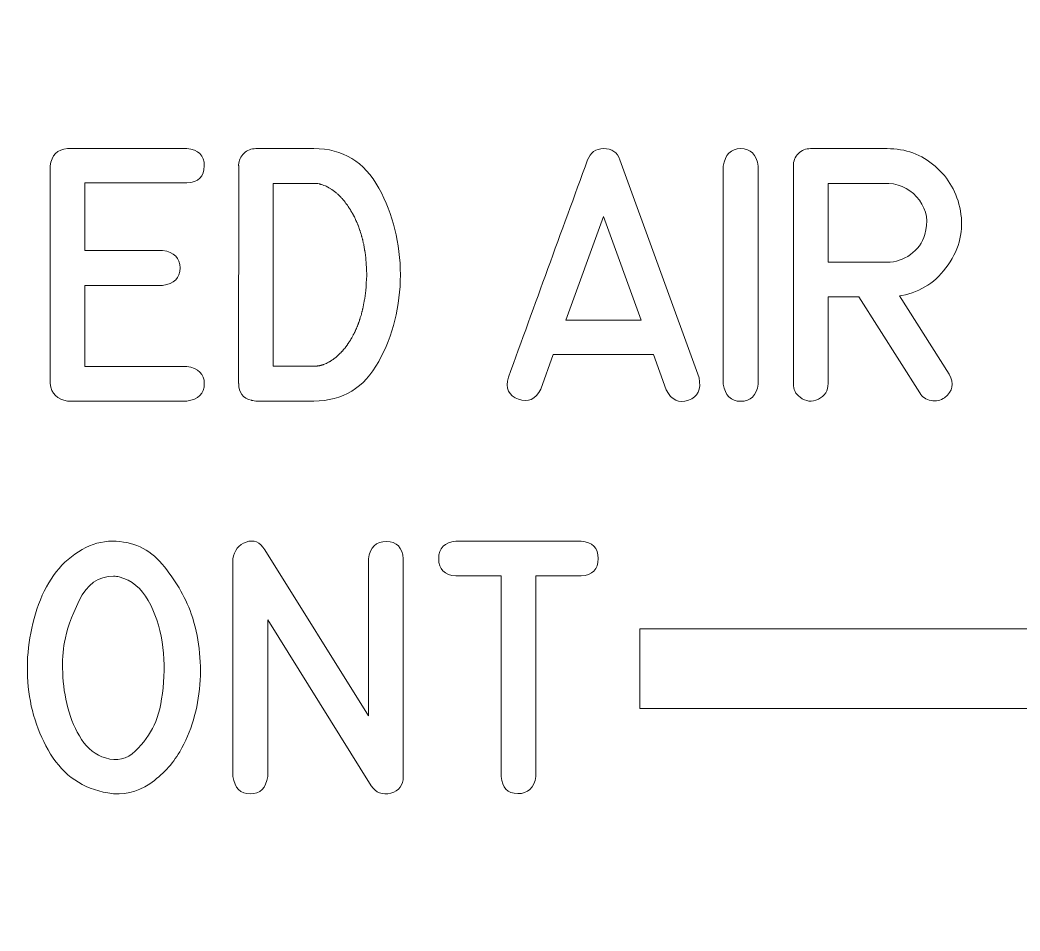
# Model space of a CAD drawing. Header units: millimetres. Extents: x -72 to 72, y -123 to 123.
# Drawn here: x 33.54 to 46.11, y 25.79 to 37.25 of the extents above; entities that cross this region are included whole.
import ezdxf

# ---------------------------------------------------------------- set-up
doc = ezdxf.new("R2010")
doc.units = ezdxf.units.MM
doc.header["$MEASUREMENT"] = 0
doc.layers.add('Layer 1', color=7, linetype='Continuous')

msp = doc.modelspace()

# ---------------------------------------------------------------- linework, layer by layer
at = {"layer": 'Layer 1', "color": 240, "lineweight": 9}
msp.add_lwpolyline([(41.3339, 28.5863), (48.3339, 28.5863), (48.3339, 29.5863), (41.3339, 29.5863), (41.3339, 28.5863)], close=True, dxfattribs=at)
at = {"layer": 'Layer 1', "lineweight": 9}
msp.add_open_spline([(70.725, 123.025), (70.725, 123.025), (-70.725, 123.025), (-70.725, 123.025), (-70.725, 123.025), (-71.1231, 123.0247), (-71.5047, 122.8663), (-71.786, 122.5847), (-71.786, 122.5847), (-72.0673, 122.303), (-72.2252, 121.923), (-72.225, 121.525), (-72.225, 121.525), (-72.225, 121.525), (-72.225, 117.0375), (-72.225, 117.0375), (-72.225, 117.0375), (-72.2247, 116.6394), (-72.0664, 116.2577), (-71.7847, 115.9764), (-71.7847, 115.9764), (-71.503, 115.6951), (-71.1231, 115.5372), (-70.725, 115.5375), (-70.725, 115.5375), (-70.725, 115.5375), (-68.2625, 115.5375), (-68.2625, 115.5375), (-68.2625, 115.5375), (-66.1189, 115.5375), (-64.1381, 114.3939), (-63.0663, 112.5375), (-63.0663, 112.5375), (-61.9945, 110.6811), (-61.9945, 108.3939), (-63.0663, 106.5375), (-63.0663, 106.5375), (-64.1381, 104.6811), (-66.1189, 103.5375), (-68.2625, 103.5375), (-68.2625, 103.5375), (-68.2625, 103.5375), (-70.725, 103.5375), (-70.725, 103.5375), (-70.725, 103.5375), (-71.1231, 103.5372), (-71.5047, 103.3788), (-71.786, 103.0972), (-71.786, 103.0972), (-72.0673, 102.8155), (-72.2252, 102.4355), (-72.225, 102.0375), (-72.225, 102.0375), (-72.225, 102.0375), (-72.225, 50.3625), (-72.225, 50.3625), (-72.225, 50.3625), (-72.2247, 49.9644), (-72.0664, 49.5827), (-71.7847, 49.3014), (-71.7847, 49.3014), (-71.503, 49.0201), (-71.1231, 48.8622), (-70.725, 48.8625), (-70.725, 48.8625), (-70.725, 48.8625), (-68.2625, 48.8625), (-68.2625, 48.8625), (-68.2625, 48.8625), (-66.1189, 48.8625), (-64.1381, 47.7189), (-63.0663, 45.8625), (-63.0663, 45.8625), (-61.9945, 44.0061), (-61.9945, 41.7189), (-63.0663, 39.8625), (-63.0663, 39.8625), (-64.1381, 38.0061), (-66.1189, 36.8625), (-68.2625, 36.8625), (-68.2625, 36.8625), (-68.2625, 36.8625), (-70.725, 36.8625), (-70.725, 36.8625), (-70.725, 36.8625), (-71.1231, 36.8622), (-71.5047, 36.7038), (-71.786, 36.4222), (-71.786, 36.4222), (-72.0673, 36.1405), (-72.2252, 35.7605), (-72.225, 35.3625), (-72.225, 35.3625), (-72.225, 35.3625), (-72.225, -35.3625), (-72.225, -35.3625), (-72.225, -35.3625), (-72.2247, -35.7606), (-72.0664, -36.1423), (-71.7847, -36.4236), (-71.7847, -36.4236), (-71.503, -36.7049), (-71.1231, -36.8628), (-70.725, -36.8625), (-70.725, -36.8625), (-70.725, -36.8625), (-68.2625, -36.8625), (-68.2625, -36.8625), (-68.2625, -36.8625), (-66.1189, -36.8625), (-64.1381, -38.0061), (-63.0663, -39.8625), (-63.0663, -39.8625), (-61.9945, -41.7189), (-61.9945, -44.0061), (-63.0663, -45.8625), (-63.0663, -45.8625), (-64.1381, -47.7189), (-66.1189, -48.8625), (-68.2625, -48.8625), (-68.2625, -48.8625), (-68.2625, -48.8625), (-70.725, -48.8625), (-70.725, -48.8625), (-70.725, -48.8625), (-71.1231, -48.8628), (-71.5047, -49.0212), (-71.786, -49.3028), (-71.786, -49.3028), (-72.0673, -49.5845), (-72.2252, -49.9645), (-72.225, -50.3625), (-72.225, -50.3625), (-72.225, -50.3625), (-72.225, -102.0375), (-72.225, -102.0375), (-72.225, -102.0375), (-72.2247, -102.4356), (-72.0664, -102.8173), (-71.7847, -103.0986), (-71.7847, -103.0986), (-71.503, -103.3799), (-71.1231, -103.5378), (-70.725, -103.5375), (-70.725, -103.5375), (-70.725, -103.5375), (-68.2625, -103.5375), (-68.2625, -103.5375), (-68.2625, -103.5375), (-66.1189, -103.5375), (-64.1381, -104.6811), (-63.0663, -106.5375), (-63.0663, -106.5375), (-61.9945, -108.3939), (-61.9945, -110.6811), (-63.0663, -112.5375), (-63.0663, -112.5375), (-64.1381, -114.3939), (-66.1189, -115.5375), (-68.2625, -115.5375), (-68.2625, -115.5375), (-68.2625, -115.5375), (-70.725, -115.5375), (-70.725, -115.5375), (-70.725, -115.5375), (-71.1231, -115.5378), (-71.5047, -115.6962), (-71.786, -115.9778), (-71.786, -115.9778), (-72.0673, -116.2595), (-72.2252, -116.6395), (-72.225, -117.0375), (-72.225, -117.0375), (-72.225, -117.0375), (-72.225, -121.525), (-72.225, -121.525), (-72.225, -121.525), (-72.2247, -121.9231), (-72.0664, -122.3048), (-71.7847, -122.5861), (-71.7847, -122.5861), (-71.503, -122.8674), (-71.1231, -123.0253), (-70.725, -123.025), (-70.725, -123.025), (-70.725, -123.025), (70.725, -123.025), (70.725, -123.025), (70.725, -123.025), (71.1231, -123.0248), (71.5048, -122.8664), (71.7861, -122.5847), (71.7861, -122.5847), (72.0674, -122.3031), (72.2253, -121.9231), (72.225, -121.525), (72.225, -121.525), (72.225, -121.525), (72.225, -117.0375), (72.225, -117.0375), (72.225, -117.0375), (72.2248, -116.6395), (72.0664, -116.2578), (71.7847, -115.9765), (71.7847, -115.9765), (71.5031, -115.6952), (71.1231, -115.5373), (70.725, -115.5375), (70.725, -115.5375), (70.725, -115.5375), (68.2625, -115.5375), (68.2625, -115.5375), (68.2625, -115.5375), (66.1189, -115.5375), (64.1382, -114.3939), (63.0664, -112.5375), (63.0664, -112.5375), (61.9946, -110.6811), (61.9946, -108.3939), (63.0664, -106.5375), (63.0664, -106.5375), (64.1382, -104.6811), (66.1189, -103.5375), (68.2625, -103.5375), (68.2625, -103.5375), (68.2625, -103.5375), (70.725, -103.5375), (70.725, -103.5375), (70.725, -103.5375), (71.1231, -103.5373), (71.5048, -103.3789), (71.7861, -103.0972), (71.7861, -103.0972), (72.0674, -102.8156), (72.2253, -102.4356), (72.225, -102.0375), (72.225, -102.0375), (72.225, -102.0375), (72.225, -50.3625), (72.225, -50.3625), (72.225, -50.3625), (72.2248, -49.9645), (72.0664, -49.5828), (71.7847, -49.3015), (71.7847, -49.3015), (71.5031, -49.0202), (71.1231, -48.8623), (70.725, -48.8625), (70.725, -48.8625), (70.725, -48.8625), (68.2625, -48.8625), (68.2625, -48.8625), (68.2625, -48.8625), (66.1189, -48.8625), (64.1382, -47.7189), (63.0664, -45.8625), (63.0664, -45.8625), (61.9946, -44.0061), (61.9946, -41.7189), (63.0664, -39.8625), (63.0664, -39.8625), (64.1382, -38.0061), (66.1189, -36.8625), (68.2625, -36.8625), (68.2625, -36.8625), (68.2625, -36.8625), (70.725, -36.8625), (70.725, -36.8625), (70.725, -36.8625), (71.1231, -36.8623), (71.5048, -36.7039), (71.7861, -36.4222), (71.7861, -36.4222), (72.0674, -36.1406), (72.2253, -35.7606), (72.225, -35.3625), (72.225, -35.3625), (72.225, -35.3625), (72.225, 35.3625), (72.225, 35.3625), (72.225, 35.3625), (72.2248, 35.7605), (72.0664, 36.1422), (71.7847, 36.4235), (71.7847, 36.4235), (71.5031, 36.7048), (71.1231, 36.8627), (70.725, 36.8625), (70.725, 36.8625), (70.725, 36.8625), (68.2625, 36.8625), (68.2625, 36.8625), (68.2625, 36.8625), (66.1189, 36.8625), (64.1382, 38.0061), (63.0664, 39.8625), (63.0664, 39.8625), (61.9946, 41.7189), (61.9946, 44.0061), (63.0664, 45.8625), (63.0664, 45.8625), (64.1382, 47.7189), (66.1189, 48.8625), (68.2625, 48.8625), (68.2625, 48.8625), (68.2625, 48.8625), (70.725, 48.8625), (70.725, 48.8625), (70.725, 48.8625), (71.1231, 48.8627), (71.5048, 49.0211), (71.7861, 49.3028), (71.7861, 49.3028), (72.0674, 49.5844), (72.2253, 49.9644), (72.225, 50.3625), (72.225, 50.3625), (72.225, 50.3625), (72.225, 102.0375), (72.225, 102.0375), (72.225, 102.0375), (72.2248, 102.4355), (72.0664, 102.8172), (71.7847, 103.0985), (71.7847, 103.0985), (71.5031, 103.3798), (71.1231, 103.5377), (70.725, 103.5375), (70.725, 103.5375), (70.725, 103.5375), (68.2625, 103.5375), (68.2625, 103.5375), (68.2625, 103.5375), (66.1189, 103.5375), (64.1382, 104.6811), (63.0664, 106.5375), (63.0664, 106.5375), (61.9946, 108.3939), (61.9946, 110.6811), (63.0664, 112.5375), (63.0664, 112.5375), (64.1382, 114.3939), (66.1189, 115.5375), (68.2625, 115.5375), (68.2625, 115.5375), (68.2625, 115.5375), (70.725, 115.5375), (70.725, 115.5375), (70.725, 115.5375), (71.1231, 115.5377), (71.5048, 115.6961), (71.7861, 115.9778), (71.7861, 115.9778), (72.0674, 116.2594), (72.2253, 116.6394), (72.225, 117.0375), (72.225, 117.0375), (72.225, 117.0375), (72.225, 121.525), (72.225, 121.525), (72.225, 121.525), (72.2248, 121.923), (72.0664, 122.3047), (71.7847, 122.586), (71.7847, 122.586), (71.5031, 122.8673), (71.1231, 123.0252), (70.725, 123.025)], degree=3, knots=[0, 0, 0, 0, 0.0107527, 0.0107527, 0.0107527, 0.0107527, 0.0215054, 0.0215054, 0.0215054, 0.0215054, 0.0322581, 0.0322581, 0.0322581, 0.0322581, 0.0430108, 0.0430108, 0.0430108, 0.0430108, 0.0537634, 0.0537634, 0.0537634, 0.0537634, 0.0645161, 0.0645161, 0.0645161, 0.0645161, 0.0752688, 0.0752688, 0.0752688, 0.0752688, 0.0860215, 0.0860215, 0.0860215, 0.0860215, 0.0967742, 0.0967742, 0.0967742, 0.0967742, 0.1075269, 0.1075269, 0.1075269, 0.1075269, 0.1182796, 0.1182796, 0.1182796, 0.1182796, 0.1290323, 0.1290323, 0.1290323, 0.1290323, 0.1397849, 0.1397849, 0.1397849, 0.1397849, 0.1505376, 0.1505376, 0.1505376, 0.1505376, 0.1612903, 0.1612903, 0.1612903, 0.1612903, 0.172043, 0.172043, 0.172043, 0.172043, 0.1827957, 0.1827957, 0.1827957, 0.1827957, 0.1935484, 0.1935484, 0.1935484, 0.1935484, 0.2043011, 0.2043011, 0.2043011, 0.2043011, 0.2150538, 0.2150538, 0.2150538, 0.2150538, 0.2258065, 0.2258065, 0.2258065, 0.2258065, 0.2365591, 0.2365591, 0.2365591, 0.2365591, 0.2473118, 0.2473118, 0.2473118, 0.2473118, 0.2580645, 0.2580645, 0.2580645, 0.2580645, 0.2688172, 0.2688172, 0.2688172, 0.2688172, 0.2795699, 0.2795699, 0.2795699, 0.2795699, 0.2903226, 0.2903226, 0.2903226, 0.2903226, 0.3010753, 0.3010753, 0.3010753, 0.3010753, 0.311828, 0.311828, 0.311828, 0.311828, 0.3225806, 0.3225806, 0.3225806, 0.3225806, 0.3333333, 0.3333333, 0.3333333, 0.3333333, 0.344086, 0.344086, 0.344086, 0.344086, 0.3548387, 0.3548387, 0.3548387, 0.3548387, 0.3655914, 0.3655914, 0.3655914, 0.3655914, 0.3763441, 0.3763441, 0.3763441, 0.3763441, 0.3870968, 0.3870968, 0.3870968, 0.3870968, 0.3978495, 0.3978495, 0.3978495, 0.3978495, 0.4086022, 0.4086022, 0.4086022, 0.4086022, 0.4193548, 0.4193548, 0.4193548, 0.4193548, 0.4301075, 0.4301075, 0.4301075, 0.4301075, 0.4408602, 0.4408602, 0.4408602, 0.4408602, 0.4516129, 0.4516129, 0.4516129, 0.4516129, 0.4623656, 0.4623656, 0.4623656, 0.4623656, 0.4731183, 0.4731183, 0.4731183, 0.4731183, 0.483871, 0.483871, 0.483871, 0.483871, 0.4946237, 0.4946237, 0.4946237, 0.4946237, 0.5053763, 0.5053763, 0.5053763, 0.5053763, 0.516129, 0.516129, 0.516129, 0.516129, 0.5268817, 0.5268817, 0.5268817, 0.5268817, 0.5376344, 0.5376344, 0.5376344, 0.5376344, 0.5483871, 0.5483871, 0.5483871, 0.5483871, 0.5591398, 0.5591398, 0.5591398, 0.5591398, 0.5698925, 0.5698925, 0.5698925, 0.5698925, 0.5806452, 0.5806452, 0.5806452, 0.5806452, 0.5913978, 0.5913978, 0.5913978, 0.5913978, 0.6021505, 0.6021505, 0.6021505, 0.6021505, 0.6129032, 0.6129032, 0.6129032, 0.6129032, 0.6236559, 0.6236559, 0.6236559, 0.6236559, 0.6344086, 0.6344086, 0.6344086, 0.6344086, 0.6451613, 0.6451613, 0.6451613, 0.6451613, 0.655914, 0.655914, 0.655914, 0.655914, 0.6666667, 0.6666667, 0.6666667, 0.6666667, 0.6774194, 0.6774194, 0.6774194, 0.6774194, 0.688172, 0.688172, 0.688172, 0.688172, 0.6989247, 0.6989247, 0.6989247, 0.6989247, 0.7096774, 0.7096774, 0.7096774, 0.7096774, 0.7204301, 0.7204301, 0.7204301, 0.7204301, 0.7311828, 0.7311828, 0.7311828, 0.7311828, 0.7419355, 0.7419355, 0.7419355, 0.7419355, 0.7526882, 0.7526882, 0.7526882, 0.7526882, 0.7634409, 0.7634409, 0.7634409, 0.7634409, 0.7741935, 0.7741935, 0.7741935, 0.7741935, 0.7849462, 0.7849462, 0.7849462, 0.7849462, 0.7956989, 0.7956989, 0.7956989, 0.7956989, 0.8064516, 0.8064516, 0.8064516, 0.8064516, 0.8172043, 0.8172043, 0.8172043, 0.8172043, 0.827957, 0.827957, 0.827957, 0.827957, 0.8387097, 0.8387097, 0.8387097, 0.8387097, 0.8494624, 0.8494624, 0.8494624, 0.8494624, 0.8602151, 0.8602151, 0.8602151, 0.8602151, 0.8709677, 0.8709677, 0.8709677, 0.8709677, 0.8817204, 0.8817204, 0.8817204, 0.8817204, 0.8924731, 0.8924731, 0.8924731, 0.8924731, 0.9032258, 0.9032258, 0.9032258, 0.9032258, 0.9139785, 0.9139785, 0.9139785, 0.9139785, 0.9247312, 0.9247312, 0.9247312, 0.9247312, 0.9354839, 0.9354839, 0.9354839, 0.9354839, 0.9462366, 0.9462366, 0.9462366, 0.9462366, 0.9569892, 0.9569892, 0.9569892, 0.9569892, 0.9677419, 0.9677419, 0.9677419, 0.9677419, 0.9784946, 0.9784946, 0.9784946, 0.9784946, 1, 1, 1, 1], dxfattribs=at)
at = {"layer": 'Layer 1', "color": 240, "lineweight": 9}
for points, knots in [([(35.6392, 35.1959), (35.6392, 35.1959), (34.3538, 35.1959), (34.3538, 35.1959), (34.3538, 35.1959), (34.3538, 35.1959), (34.3538, 34.3476), (34.3538, 34.3476), (34.3538, 34.3476), (34.3538, 34.3476), (35.3338, 34.3476), (35.3338, 34.3476), (35.3338, 34.3476), (35.4804, 34.3259), (35.5534, 34.2524), (35.5529, 34.127), (35.5529, 34.127), (35.5524, 34.001), (35.4793, 33.928), (35.3338, 33.9074), (35.3338, 33.9074), (35.3338, 33.9074), (34.3538, 33.9074), (34.3538, 33.9074), (34.3538, 33.9074), (34.3538, 33.9074), (34.3538, 32.8887), (34.3538, 32.8887), (34.3538, 32.8887), (34.3538, 32.8887), (35.6392, 32.8887), (35.6392, 32.8887), (35.6392, 32.8887), (35.7847, 32.867), (35.8577, 32.7945), (35.8577, 32.6702), (35.8577, 32.6702), (35.8577, 32.5463), (35.7847, 32.4738), (35.6392, 32.4532), (35.6392, 32.4532), (35.6392, 32.4532), (34.1384, 32.4532), (34.1384, 32.4532), (34.1384, 32.4532), (34.0093, 32.4696), (33.9358, 32.5432), (33.9183, 32.6733), (33.9183, 32.6733), (33.9183, 32.6733), (33.9183, 35.4112), (33.9183, 35.4112), (33.9183, 35.4112), (33.9379, 35.5478), (34.0114, 35.6197), (34.1384, 35.6282), (34.1384, 35.6282), (34.1384, 35.6282), (35.6392, 35.6282), (35.6392, 35.6282), (35.6392, 35.6282), (35.7847, 35.6171), (35.8577, 35.5441), (35.8572, 35.4102), (35.8572, 35.4102), (35.8566, 35.2763), (35.7836, 35.2049), (35.6392, 35.1959)], [0, 0, 0, 0, 0.0555556, 0.0555556, 0.0555556, 0.0555556, 0.1111111, 0.1111111, 0.1111111, 0.1111111, 0.1666667, 0.1666667, 0.1666667, 0.1666667, 0.2222222, 0.2222222, 0.2222222, 0.2222222, 0.2777778, 0.2777778, 0.2777778, 0.2777778, 0.3333333, 0.3333333, 0.3333333, 0.3333333, 0.3888889, 0.3888889, 0.3888889, 0.3888889, 0.4444444, 0.4444444, 0.4444444, 0.4444444, 0.5, 0.5, 0.5, 0.5, 0.5555556, 0.5555556, 0.5555556, 0.5555556, 0.6111111, 0.6111111, 0.6111111, 0.6111111, 0.6666667, 0.6666667, 0.6666667, 0.6666667, 0.7222222, 0.7222222, 0.7222222, 0.7222222, 0.7777778, 0.7777778, 0.7777778, 0.7777778, 0.8333333, 0.8333333, 0.8333333, 0.8333333, 0.8888889, 0.8888889, 0.8888889, 0.8888889, 1, 1, 1, 1]), ([(36.5054, 35.6282), (36.5054, 35.6282), (37.2356, 35.6282), (37.2356, 35.6282), (37.2356, 35.6282), (37.5986, 35.6282), (37.8701, 35.4631), (38.0511, 35.1324), (38.0511, 35.1324), (38.232, 34.8016), (38.3225, 34.4376), (38.3225, 34.0407), (38.3225, 34.0407), (38.3225, 33.6438), (38.2315, 33.2803), (38.0505, 32.9496), (38.0505, 32.9496), (37.869, 32.6188), (37.5976, 32.4532), (37.2356, 32.4532), (37.2356, 32.4532), (37.2356, 32.4532), (36.5054, 32.4532), (36.5054, 32.4532), (36.5054, 32.4532), (36.5054, 32.4532), (36.5085, 32.4532), (36.5085, 32.4532), (36.5085, 32.4532), (36.5085, 32.4532), (36.5054, 32.4532), (36.5054, 32.4532), (36.5054, 32.4532), (36.4715, 32.4585), (36.453, 32.4617), (36.4498, 32.4627), (36.4498, 32.4627), (36.3424, 32.4881), (36.2889, 32.5585), (36.29, 32.6733), (36.29, 32.6733), (36.29, 32.6733), (36.2884, 32.6733), (36.2884, 32.6733), (36.2884, 32.6733), (36.2884, 32.6733), (36.29, 35.4112), (36.29, 35.4112), (36.29, 35.4112), (36.2889, 35.4144), (36.2884, 35.4187), (36.2884, 35.4234), (36.2884, 35.4234), (36.2916, 35.4806), (36.3138, 35.5287), (36.3556, 35.5684), (36.3556, 35.5684), (36.3979, 35.6081), (36.4482, 35.6282), (36.5069, 35.6282), (36.5069, 35.6282), (36.5069, 35.6282), (36.5054, 35.6282), (36.5054, 35.6282)], [0, 0, 0, 0, 0.0588235, 0.0588235, 0.0588235, 0.0588235, 0.1176471, 0.1176471, 0.1176471, 0.1176471, 0.1764706, 0.1764706, 0.1764706, 0.1764706, 0.2352941, 0.2352941, 0.2352941, 0.2352941, 0.2941176, 0.2941176, 0.2941176, 0.2941176, 0.3529412, 0.3529412, 0.3529412, 0.3529412, 0.4117647, 0.4117647, 0.4117647, 0.4117647, 0.4705882, 0.4705882, 0.4705882, 0.4705882, 0.5294118, 0.5294118, 0.5294118, 0.5294118, 0.5882353, 0.5882353, 0.5882353, 0.5882353, 0.6470588, 0.6470588, 0.6470588, 0.6470588, 0.7058824, 0.7058824, 0.7058824, 0.7058824, 0.7647059, 0.7647059, 0.7647059, 0.7647059, 0.8235294, 0.8235294, 0.8235294, 0.8235294, 0.8823529, 0.8823529, 0.8823529, 0.8823529, 1, 1, 1, 1]), ([(39.6814, 32.7522), (39.8465, 33.2083), (40.0121, 33.6639), (40.1778, 34.119), (40.1778, 34.119), (40.3439, 34.5741), (40.5101, 35.0297), (40.6762, 35.4853), (40.6762, 35.4853), (40.7106, 35.5795), (40.7784, 35.6271), (40.8794, 35.6282), (40.8794, 35.6282), (40.981, 35.6293), (41.0493, 35.5816), (41.0842, 35.4853), (41.0842, 35.4853), (41.0842, 35.4853), (42.078, 32.7448), (42.078, 32.7448), (42.078, 32.7448), (42.1087, 32.5987), (42.0643, 32.5051), (41.9447, 32.4627), (41.9447, 32.4627), (41.8245, 32.4199), (41.7325, 32.4638), (41.6668, 32.5929), (41.6668, 32.5929), (41.6668, 32.5929), (41.5076, 33.0363), (41.5076, 33.0363), (41.5076, 33.0363), (41.5076, 33.0363), (40.2439, 33.0363), (40.2439, 33.0363), (40.2439, 33.0363), (40.2439, 33.0363), (40.0889, 32.6035), (40.0889, 32.6035), (40.0889, 32.6035), (40.0227, 32.4733), (39.9285, 32.431), (39.8068, 32.476), (39.8068, 32.476), (39.6846, 32.5204), (39.6428, 32.613), (39.6814, 32.7522)], [0, 0, 0, 0, 0.0769231, 0.0769231, 0.0769231, 0.0769231, 0.1538462, 0.1538462, 0.1538462, 0.1538462, 0.2307692, 0.2307692, 0.2307692, 0.2307692, 0.3076923, 0.3076923, 0.3076923, 0.3076923, 0.3846154, 0.3846154, 0.3846154, 0.3846154, 0.4615385, 0.4615385, 0.4615385, 0.4615385, 0.5384615, 0.5384615, 0.5384615, 0.5384615, 0.6153846, 0.6153846, 0.6153846, 0.6153846, 0.6923077, 0.6923077, 0.6923077, 0.6923077, 0.7692308, 0.7692308, 0.7692308, 0.7692308, 0.8461538, 0.8461538, 0.8461538, 0.8461538, 1, 1, 1, 1]), ([(42.8236, 32.667), (42.8008, 32.5215), (42.7273, 32.449), (42.6029, 32.4495), (42.6029, 32.4495), (42.478, 32.45), (42.405, 32.5225), (42.3833, 32.667), (42.3833, 32.667), (42.3833, 32.667), (42.3833, 35.4081), (42.3833, 35.4081), (42.3833, 35.4081), (42.405, 35.5536), (42.478, 35.6271), (42.6029, 35.6277), (42.6029, 35.6277), (42.7273, 35.6282), (42.8008, 35.5546), (42.8236, 35.4081), (42.8236, 35.4081), (42.8236, 35.4081), (42.8236, 32.667), (42.8236, 32.667)], [0, 0, 0, 0, 0.1428571, 0.1428571, 0.1428571, 0.1428571, 0.2857143, 0.2857143, 0.2857143, 0.2857143, 0.4285714, 0.4285714, 0.4285714, 0.4285714, 0.5714286, 0.5714286, 0.5714286, 0.5714286, 0.7142857, 0.7142857, 0.7142857, 0.7142857, 1, 1, 1, 1]), ([(45.2217, 32.7898), (45.2879, 32.6728), (45.2693, 32.5749), (45.1662, 32.495), (45.1662, 32.495), (45.1164, 32.4601), (45.0593, 32.4479), (44.9947, 32.4596), (44.9947, 32.4596), (44.9301, 32.4707), (44.8831, 32.5029), (44.8529, 32.5553), (44.8529, 32.5553), (44.8529, 32.5553), (44.0888, 33.7634), (44.0888, 33.7634), (44.0888, 33.7634), (44.0888, 33.7634), (43.7009, 33.7634), (43.7009, 33.7634), (43.7009, 33.7634), (43.7009, 33.7634), (43.7009, 32.6717), (43.7009, 32.6717), (43.7009, 32.6717), (43.7009, 32.5818), (43.6601, 32.5172), (43.5787, 32.477), (43.5787, 32.477), (43.4966, 32.4373), (43.4204, 32.4447), (43.349, 32.4998), (43.349, 32.4998), (43.2924, 32.5421), (43.2638, 32.5993), (43.2638, 32.6717), (43.2638, 32.6717), (43.2638, 32.6717), (43.2638, 35.4112), (43.2638, 35.4112), (43.2638, 35.4112), (43.2638, 35.471), (43.285, 35.5224), (43.3268, 35.5647), (43.3268, 35.5647), (43.3686, 35.607), (43.4199, 35.6282), (43.4808, 35.6282), (43.4808, 35.6282), (43.4808, 35.6282), (44.4433, 35.6282), (44.4433, 35.6282), (44.4433, 35.6282), (44.6751, 35.6282), (44.8762, 35.5546), (45.0466, 35.4075), (45.0466, 35.4075), (45.217, 35.2599), (45.3233, 35.0731), (45.3646, 34.8466), (45.3646, 34.8466), (45.408, 34.6037), (45.3567, 34.3767), (45.2101, 34.1656), (45.2101, 34.1656), (45.064, 33.9539), (44.8698, 33.8259), (44.628, 33.7804), (44.628, 33.7804), (44.628, 33.7804), (44.5984, 33.7756), (44.5984, 33.7756), (44.5984, 33.7756), (44.5984, 33.7756), (45.2217, 32.7898), (45.2217, 32.7898)], [0, 0, 0, 0, 0.05, 0.05, 0.05, 0.05, 0.1, 0.1, 0.1, 0.1, 0.15, 0.15, 0.15, 0.15, 0.2, 0.2, 0.2, 0.2, 0.25, 0.25, 0.25, 0.25, 0.3, 0.3, 0.3, 0.3, 0.35, 0.35, 0.35, 0.35, 0.4, 0.4, 0.4, 0.4, 0.45, 0.45, 0.45, 0.45, 0.5, 0.5, 0.5, 0.5, 0.55, 0.55, 0.55, 0.55, 0.6, 0.6, 0.6, 0.6, 0.65, 0.65, 0.65, 0.65, 0.7, 0.7, 0.7, 0.7, 0.75, 0.75, 0.75, 0.75, 0.8, 0.8, 0.8, 0.8, 0.85, 0.85, 0.85, 0.85, 0.9, 0.9, 0.9, 0.9, 1, 1, 1, 1]), ([(37.2356, 32.8903), (37.2377, 32.8903), (37.2398, 32.8903), (37.242, 32.8903), (37.242, 32.8903), (37.2441, 32.8903), (37.2467, 32.8903), (37.2494, 32.8903), (37.2494, 32.8903), (37.2515, 32.8903), (37.2536, 32.8908), (37.2552, 32.8914), (37.2552, 32.8914), (37.2568, 32.8919), (37.2589, 32.8919), (37.2621, 32.8919), (37.2621, 32.8919), (37.2642, 32.8919), (37.2663, 32.8924), (37.2689, 32.8929), (37.2689, 32.8929), (37.2716, 32.8935), (37.2742, 32.8935), (37.2774, 32.8935), (37.2774, 32.8935), (37.2795, 32.8935), (37.2816, 32.894), (37.2838, 32.894), (37.2838, 32.894), (37.2859, 32.8945), (37.2885, 32.8951), (37.2917, 32.8951), (37.2917, 32.8951), (37.2933, 32.8951), (37.2954, 32.8951), (37.2975, 32.8956), (37.2975, 32.8956), (37.2996, 32.8961), (37.3023, 32.8966), (37.3055, 32.8966), (37.3055, 32.8966), (37.3097, 32.8988), (37.3139, 32.8998), (37.3176, 32.8998), (37.3176, 32.8998), (37.3197, 32.8998), (37.3219, 32.9003), (37.324, 32.9019), (37.324, 32.9019), (37.3261, 32.9035), (37.3287, 32.9051), (37.3319, 32.9056), (37.3319, 32.9056), (37.334, 32.9056), (37.3362, 32.9062), (37.3388, 32.9067), (37.3388, 32.9067), (37.3414, 32.9072), (37.3441, 32.9078), (37.3473, 32.9088), (37.3473, 32.9088), (37.3494, 32.9088), (37.3515, 32.9093), (37.3536, 32.9104), (37.3536, 32.9104), (37.3557, 32.9115), (37.3578, 32.9125), (37.361, 32.9136), (37.361, 32.9136), (37.3674, 32.9157), (37.3721, 32.9178), (37.3753, 32.9199), (37.3753, 32.9199), (37.3938, 32.9263), (37.3991, 32.9279), (37.3907, 32.9263), (37.3907, 32.9263), (37.3928, 32.9263), (37.3949, 32.9268), (37.397, 32.9284), (37.397, 32.9284), (37.3991, 32.93), (37.4018, 32.931), (37.4044, 32.9321), (37.4044, 32.9321), (37.4139, 32.9384), (37.4182, 32.9411), (37.4171, 32.94), (37.4171, 32.94), (37.4272, 32.9453), (37.4325, 32.948), (37.4325, 32.948), (37.4325, 32.948), (37.4346, 32.949), (37.4367, 32.9501), (37.4388, 32.9517), (37.4388, 32.9517), (37.4409, 32.9533), (37.4436, 32.9549), (37.4467, 32.957), (37.4467, 32.957), (37.4557, 32.9633), (37.4605, 32.9665), (37.4605, 32.9665), (37.4605, 32.9665), (37.4626, 32.9676), (37.4647, 32.9686), (37.4674, 32.9702), (37.4674, 32.9702), (37.47, 32.9718), (37.4727, 32.9734), (37.4759, 32.9755), (37.4759, 32.9755), (37.478, 32.9765), (37.4801, 32.9781), (37.4822, 32.9803), (37.4822, 32.9803), (37.4843, 32.9824), (37.487, 32.9845), (37.4901, 32.9866), (37.4901, 32.9866), (37.4917, 32.9877), (37.4938, 32.9887), (37.496, 32.9903), (37.496, 32.9903), (37.4981, 32.9919), (37.5007, 32.994), (37.5039, 32.9956), (37.5039, 32.9956), (37.506, 32.9977), (37.5113, 33.0019), (37.5192, 33.0083), (37.5192, 33.0083), (37.5277, 33.0168), (37.5319, 33.0205), (37.5319, 33.0205), (37.5319, 33.0205), (37.5341, 33.0226), (37.5356, 33.0247), (37.5378, 33.0268), (37.5378, 33.0268), (37.5399, 33.0289), (37.5425, 33.0316), (37.5457, 33.0348), (37.5457, 33.0348), (37.5478, 33.0369), (37.5499, 33.0385), (37.5521, 33.0406), (37.5521, 33.0406), (37.5542, 33.0427), (37.5563, 33.0453), (37.5595, 33.0485), (37.5595, 33.0485), (37.5626, 33.0506), (37.5674, 33.0549), (37.5737, 33.0607), (37.5737, 33.0607), (37.5759, 33.0628), (37.578, 33.0649), (37.5796, 33.067), (37.5796, 33.067), (37.5817, 33.0692), (37.5843, 33.0718), (37.5875, 33.075), (37.5875, 33.075), (37.5896, 33.0771), (37.5917, 33.0792), (37.5939, 33.0819), (37.5939, 33.0819), (37.596, 33.0845), (37.5986, 33.0871), (37.6013, 33.0903), (37.6013, 33.0903), (37.614, 33.1067), (37.6182, 33.112), (37.614, 33.1057), (37.614, 33.1057), (37.6214, 33.1131), (37.6256, 33.1189), (37.6277, 33.1231), (37.6277, 33.1231), (37.6372, 33.1353), (37.6415, 33.1411), (37.6404, 33.1401), (37.6404, 33.1401), (37.6425, 33.1432), (37.6447, 33.1459), (37.6462, 33.1485), (37.6462, 33.1485), (37.6484, 33.1512), (37.651, 33.1538), (37.6542, 33.157), (37.6542, 33.157), (37.6563, 33.1602), (37.6579, 33.1633), (37.6595, 33.1665), (37.6595, 33.1665), (37.6611, 33.1697), (37.6637, 33.1723), (37.6664, 33.1755), (37.6664, 33.1755), (37.6674, 33.1787), (37.6695, 33.1819), (37.6722, 33.1856), (37.6722, 33.1856), (37.6748, 33.1893), (37.6769, 33.1924), (37.6791, 33.1956), (37.6791, 33.1956), (37.6854, 33.2041), (37.6891, 33.2104), (37.6912, 33.2147), (37.6912, 33.2147), (37.6933, 33.2173), (37.6955, 33.221), (37.697, 33.2247), (37.697, 33.2247), (37.6986, 33.2279), (37.7007, 33.2316), (37.7039, 33.2348), (37.7039, 33.2348), (37.706, 33.2374), (37.7076, 33.2411), (37.7092, 33.2448), (37.7092, 33.2448), (37.7108, 33.248), (37.7129, 33.2517), (37.7161, 33.2549), (37.7161, 33.2549), (37.7182, 33.2597), (37.7214, 33.2665), (37.7256, 33.275), (37.7256, 33.275), (37.7277, 33.2782), (37.7293, 33.2813), (37.7309, 33.2856), (37.7309, 33.2856), (37.7325, 33.2898), (37.7346, 33.294), (37.7378, 33.2983), (37.7378, 33.2983), (37.7399, 33.3015), (37.742, 33.3046), (37.7436, 33.3083), (37.7436, 33.3083), (37.7447, 33.312), (37.7473, 33.3157), (37.7505, 33.32), (37.7505, 33.32), (37.7515, 33.3232), (37.7526, 33.3263), (37.7542, 33.3306), (37.7542, 33.3306), (37.7558, 33.3348), (37.7574, 33.339), (37.7595, 33.3433), (37.7595, 33.3433), (37.7627, 33.348), (37.7664, 33.356), (37.7706, 33.3665), (37.7706, 33.3665), (37.7807, 33.3919), (37.7844, 33.4004), (37.7812, 33.3909), (37.7812, 33.3909), (37.7822, 33.3941), (37.7838, 33.3983), (37.7854, 33.4025), (37.7854, 33.4025), (37.787, 33.4073), (37.7886, 33.4121), (37.7907, 33.4158), (37.7907, 33.4158), (37.7918, 33.42), (37.7928, 33.4242), (37.7944, 33.4285), (37.7944, 33.4285), (37.796, 33.4327), (37.7981, 33.4369), (37.7997, 33.4422), (37.7997, 33.4422), (37.8029, 33.4517), (37.8055, 33.4597), (37.8076, 33.4671), (37.8076, 33.4671), (37.8087, 33.4713), (37.8098, 33.4756), (37.8113, 33.4798), (37.8113, 33.4798), (37.8129, 33.4835), (37.815, 33.4883), (37.8172, 33.4935), (37.8172, 33.4935), (37.8129, 33.483), (37.8156, 33.492), (37.8246, 33.52), (37.8246, 33.52), (37.8267, 33.5248), (37.8299, 33.5338), (37.8341, 33.5459), (37.8341, 33.5459), (37.8341, 33.5502), (37.8346, 33.5549), (37.8362, 33.5592), (37.8362, 33.5592), (37.8378, 33.5639), (37.8394, 33.5687), (37.8404, 33.574), (37.8404, 33.574), (37.8415, 33.5782), (37.8426, 33.5824), (37.8436, 33.5872), (37.8436, 33.5872), (37.8442, 33.592), (37.8457, 33.5967), (37.8479, 33.602), (37.8479, 33.602), (37.8479, 33.6052), (37.8489, 33.6089), (37.8505, 33.6137), (37.8505, 33.6137), (37.8521, 33.6184), (37.8531, 33.6232), (37.8542, 33.6285), (37.8542, 33.6285), (37.8553, 33.6354), (37.8569, 33.6454), (37.859, 33.6576), (37.859, 33.6576), (37.859, 33.6618), (37.8595, 33.6661), (37.8611, 33.6708), (37.8611, 33.6708), (37.8627, 33.6756), (37.8643, 33.6803), (37.8648, 33.6856), (37.8648, 33.6856), (37.8648, 33.6899), (37.8653, 33.6941), (37.8664, 33.6989), (37.8664, 33.6989), (37.8674, 33.7036), (37.8685, 33.7084), (37.8696, 33.7137), (37.8696, 33.7137), (37.8706, 33.7211), (37.8722, 33.7306), (37.8743, 33.7433), (37.8743, 33.7433), (37.8743, 33.747), (37.8754, 33.7518), (37.877, 33.7571), (37.877, 33.7571), (37.878, 33.7624), (37.8796, 33.7671), (37.8807, 33.7724), (37.8807, 33.7724), (37.8807, 33.7798), (37.8817, 33.7893), (37.8838, 33.802), (37.8838, 33.802), (37.8838, 33.8063), (37.8838, 33.8105), (37.8844, 33.8153), (37.8844, 33.8153), (37.8849, 33.82), (37.886, 33.8253), (37.887, 33.8312), (37.887, 33.8312), (37.8886, 33.8439), (37.8897, 33.8534), (37.8897, 33.8608), (37.8897, 33.8608), (37.8907, 33.8682), (37.8912, 33.8777), (37.8912, 33.8904), (37.8912, 33.8904), (37.8923, 33.8978), (37.8928, 33.9079), (37.8928, 33.9211), (37.8928, 33.9211), (37.8939, 33.9285), (37.8944, 33.9386), (37.8944, 33.9507), (37.8944, 33.9507), (37.8944, 33.956), (37.895, 33.9608), (37.8955, 33.9656), (37.8955, 33.9656), (37.896, 33.9703), (37.8965, 33.9756), (37.8976, 33.982), (37.8976, 33.982), (37.8976, 33.9862), (37.8981, 33.9904), (37.8987, 33.9952), (37.8987, 33.9952), (37.8987, 33.9994), (37.8992, 34.0052), (37.8992, 34.0111), (37.8992, 34.0111), (37.8992, 34.0153), (37.8992, 34.0201), (37.8992, 34.0254), (37.8992, 34.0254), (37.8992, 34.0301), (37.8992, 34.0354), (37.8992, 34.0407), (37.8992, 34.0407), (37.8992, 34.046), (37.8992, 34.0508), (37.8992, 34.0555), (37.8992, 34.0555), (37.8992, 34.0603), (37.8992, 34.065), (37.8992, 34.0703), (37.8992, 34.0703), (37.8992, 34.0751), (37.8987, 34.0804), (37.8987, 34.0846), (37.8987, 34.0846), (37.8981, 34.0894), (37.8976, 34.0952), (37.8976, 34.101), (37.8976, 34.101), (37.8976, 34.1053), (37.8976, 34.11), (37.8976, 34.1153), (37.8976, 34.1153), (37.8976, 34.1201), (37.8976, 34.1254), (37.8976, 34.1307), (37.8976, 34.1307), (37.8976, 34.137), (37.8965, 34.1471), (37.8944, 34.1619), (37.8944, 34.1619), (37.8944, 34.1741), (37.8939, 34.1836), (37.8928, 34.1894), (37.8928, 34.1894), (37.8928, 34.1968), (37.8918, 34.2074), (37.8897, 34.2222), (37.8897, 34.2222), (37.8897, 34.2344), (37.8891, 34.2439), (37.8881, 34.2503), (37.8881, 34.2503), (37.8881, 34.2571), (37.8875, 34.2672), (37.8854, 34.2794), (37.8854, 34.2794), (37.8844, 34.2836), (37.8833, 34.2884), (37.8828, 34.2936), (37.8828, 34.2936), (37.8823, 34.2984), (37.8823, 34.3037), (37.8823, 34.309), (37.8823, 34.309), (37.8801, 34.3212), (37.878, 34.3312), (37.8759, 34.3386), (37.8759, 34.3386), (37.8748, 34.3423), (37.8738, 34.3471), (37.8727, 34.3513), (37.8727, 34.3513), (37.8717, 34.3561), (37.8711, 34.3608), (37.8711, 34.3661), (37.8711, 34.3661), (37.8701, 34.3735), (37.8685, 34.3831), (37.8664, 34.3958), (37.8664, 34.3958), (37.8653, 34.4032), (37.8643, 34.4127), (37.8621, 34.4254), (37.8621, 34.4254), (37.8579, 34.4376), (37.8553, 34.4471), (37.8542, 34.4529), (37.8542, 34.4529), (37.8521, 34.4656), (37.8505, 34.4741), (37.8494, 34.4794), (37.8494, 34.4794), (37.8473, 34.4836), (37.8457, 34.4878), (37.8447, 34.4926), (37.8447, 34.4926), (37.8436, 34.4974), (37.8431, 34.5021), (37.842, 34.5074), (37.842, 34.5074), (37.841, 34.5117), (37.8394, 34.5159), (37.8373, 34.5207), (37.8373, 34.5207), (37.8352, 34.5254), (37.8341, 34.5302), (37.8341, 34.5355), (37.8341, 34.5355), (37.8246, 34.563), (37.8219, 34.572), (37.8262, 34.5614), (37.8262, 34.5614), (37.824, 34.5688), (37.8219, 34.5778), (37.8188, 34.5879), (37.8188, 34.5879), (37.8166, 34.591), (37.8145, 34.5947), (37.8129, 34.5995), (37.8129, 34.5995), (37.8113, 34.6043), (37.8103, 34.6085), (37.8092, 34.6127), (37.8092, 34.6127), (37.8082, 34.6159), (37.805, 34.6249), (37.7997, 34.6392), (37.7997, 34.6392), (37.796, 34.6492), (37.7928, 34.6577), (37.7907, 34.6641), (37.7907, 34.6641), (37.7886, 34.6672), (37.787, 34.6709), (37.7854, 34.6757), (37.7854, 34.6757), (37.7838, 34.6805), (37.7822, 34.6847), (37.7812, 34.6889), (37.7812, 34.6889), (37.7791, 34.6916), (37.7769, 34.6953), (37.7754, 34.6995), (37.7754, 34.6995), (37.7732, 34.7037), (37.7717, 34.708), (37.7706, 34.7122), (37.7706, 34.7122), (37.7664, 34.7223), (37.7627, 34.7302), (37.7595, 34.7355), (37.7595, 34.7355), (37.7553, 34.7456), (37.7526, 34.753), (37.7505, 34.7572), (37.7505, 34.7572), (37.7463, 34.7672), (37.7426, 34.7752), (37.7394, 34.7799), (37.7394, 34.7799), (37.7373, 34.7831), (37.7351, 34.7868), (37.7336, 34.7905), (37.7336, 34.7905), (37.7314, 34.7937), (37.7299, 34.7974), (37.7288, 34.8006), (37.7288, 34.8006), (37.7224, 34.8106), (37.7182, 34.818), (37.7161, 34.8223), (37.7161, 34.8223), (37.7071, 34.8366), (37.7029, 34.8434), (37.7039, 34.8424), (37.7039, 34.8424), (37.7007, 34.8456), (37.6986, 34.8487), (37.697, 34.8524), (37.697, 34.8524), (37.6955, 34.8561), (37.6933, 34.8593), (37.6912, 34.8625), (37.6912, 34.8625), (37.6891, 34.8667), (37.6854, 34.8726), (37.6791, 34.881), (37.6791, 34.881), (37.6769, 34.8842), (37.6748, 34.8874), (37.6727, 34.89), (37.6727, 34.89), (37.6706, 34.8932), (37.669, 34.8964), (37.6679, 34.8995), (37.6679, 34.8995), (37.6632, 34.9091), (37.6542, 34.9207), (37.642, 34.935), (37.642, 34.935), (37.6399, 34.9371), (37.6314, 34.9488), (37.6171, 34.9694), (37.6171, 34.9694), (37.6044, 34.9837), (37.5954, 34.9943), (37.5891, 35.0006), (37.5891, 35.0006), (37.5827, 35.0075), (37.5737, 35.0175), (37.561, 35.0297), (37.561, 35.0297), (37.5531, 35.0392), (37.5441, 35.0477), (37.5346, 35.0562), (37.5346, 35.0562), (37.5277, 35.0615), (37.5177, 35.0689), (37.5055, 35.0795), (37.5055, 35.0795), (37.4949, 35.0879), (37.4854, 35.0953), (37.4759, 35.1027), (37.4759, 35.1027), (37.452, 35.1181), (37.4425, 35.125), (37.4467, 35.1228), (37.4467, 35.1228), (37.4256, 35.135), (37.4166, 35.1408), (37.4187, 35.1398), (37.4187, 35.1398), (37.4187, 35.1398), (37.4092, 35.1445), (37.3907, 35.1541), (37.3907, 35.1541), (37.3864, 35.1557), (37.3769, 35.1594), (37.361, 35.1647), (37.361, 35.1647), (37.3478, 35.1699), (37.3377, 35.1736), (37.3319, 35.1758), (37.3319, 35.1758), (37.3266, 35.1763), (37.3219, 35.1779), (37.3176, 35.1795), (37.3176, 35.1795), (37.3139, 35.1811), (37.3097, 35.1826), (37.3055, 35.1848), (37.3055, 35.1848), (37.2869, 35.1879), (37.2774, 35.1895), (37.2774, 35.1895), (37.2774, 35.1895), (37.2711, 35.1906), (37.2621, 35.1911), (37.2494, 35.1911), (37.2494, 35.1911), (37.2467, 35.1911), (37.2441, 35.1911), (37.242, 35.1911), (37.242, 35.1911), (37.2398, 35.1911), (37.2377, 35.1911), (37.2356, 35.1911), (37.2356, 35.1911), (37.2356, 35.1911), (36.7239, 35.1911), (36.7239, 35.1911), (36.7239, 35.1911), (36.7239, 35.1911), (36.7239, 32.8903), (36.7239, 32.8903), (36.7239, 32.8903), (36.7239, 32.8903), (36.7239, 32.8903), (36.7239, 32.8903), (36.7239, 32.8903), (36.7239, 32.8903), (37.2356, 32.8903), (37.2356, 32.8903)], [0, 0, 0, 0, 0.005848, 0.005848, 0.005848, 0.005848, 0.0116959, 0.0116959, 0.0116959, 0.0116959, 0.0175439, 0.0175439, 0.0175439, 0.0175439, 0.0233918, 0.0233918, 0.0233918, 0.0233918, 0.0292398, 0.0292398, 0.0292398, 0.0292398, 0.0350877, 0.0350877, 0.0350877, 0.0350877, 0.0409357, 0.0409357, 0.0409357, 0.0409357, 0.0467836, 0.0467836, 0.0467836, 0.0467836, 0.0526316, 0.0526316, 0.0526316, 0.0526316, 0.0584795, 0.0584795, 0.0584795, 0.0584795, 0.0643275, 0.0643275, 0.0643275, 0.0643275, 0.0701754, 0.0701754, 0.0701754, 0.0701754, 0.0760234, 0.0760234, 0.0760234, 0.0760234, 0.0818713, 0.0818713, 0.0818713, 0.0818713, 0.0877193, 0.0877193, 0.0877193, 0.0877193, 0.0935673, 0.0935673, 0.0935673, 0.0935673, 0.0994152, 0.0994152, 0.0994152, 0.0994152, 0.1052632, 0.1052632, 0.1052632, 0.1052632, 0.1111111, 0.1111111, 0.1111111, 0.1111111, 0.1169591, 0.1169591, 0.1169591, 0.1169591, 0.122807, 0.122807, 0.122807, 0.122807, 0.128655, 0.128655, 0.128655, 0.128655, 0.1345029, 0.1345029, 0.1345029, 0.1345029, 0.1403509, 0.1403509, 0.1403509, 0.1403509, 0.1461988, 0.1461988, 0.1461988, 0.1461988, 0.1520468, 0.1520468, 0.1520468, 0.1520468, 0.1578947, 0.1578947, 0.1578947, 0.1578947, 0.1637427, 0.1637427, 0.1637427, 0.1637427, 0.1695906, 0.1695906, 0.1695906, 0.1695906, 0.1754386, 0.1754386, 0.1754386, 0.1754386, 0.1812865, 0.1812865, 0.1812865, 0.1812865, 0.1871345, 0.1871345, 0.1871345, 0.1871345, 0.1929825, 0.1929825, 0.1929825, 0.1929825, 0.1988304, 0.1988304, 0.1988304, 0.1988304, 0.2046784, 0.2046784, 0.2046784, 0.2046784, 0.2105263, 0.2105263, 0.2105263, 0.2105263, 0.2163743, 0.2163743, 0.2163743, 0.2163743, 0.2222222, 0.2222222, 0.2222222, 0.2222222, 0.2280702, 0.2280702, 0.2280702, 0.2280702, 0.2339181, 0.2339181, 0.2339181, 0.2339181, 0.2397661, 0.2397661, 0.2397661, 0.2397661, 0.245614, 0.245614, 0.245614, 0.245614, 0.251462, 0.251462, 0.251462, 0.251462, 0.2573099, 0.2573099, 0.2573099, 0.2573099, 0.2631579, 0.2631579, 0.2631579, 0.2631579, 0.2690058, 0.2690058, 0.2690058, 0.2690058, 0.2748538, 0.2748538, 0.2748538, 0.2748538, 0.2807018, 0.2807018, 0.2807018, 0.2807018, 0.2865497, 0.2865497, 0.2865497, 0.2865497, 0.2923977, 0.2923977, 0.2923977, 0.2923977, 0.2982456, 0.2982456, 0.2982456, 0.2982456, 0.3040936, 0.3040936, 0.3040936, 0.3040936, 0.3099415, 0.3099415, 0.3099415, 0.3099415, 0.3157895, 0.3157895, 0.3157895, 0.3157895, 0.3216374, 0.3216374, 0.3216374, 0.3216374, 0.3274854, 0.3274854, 0.3274854, 0.3274854, 0.3333333, 0.3333333, 0.3333333, 0.3333333, 0.3391813, 0.3391813, 0.3391813, 0.3391813, 0.3450292, 0.3450292, 0.3450292, 0.3450292, 0.3508772, 0.3508772, 0.3508772, 0.3508772, 0.3567251, 0.3567251, 0.3567251, 0.3567251, 0.3625731, 0.3625731, 0.3625731, 0.3625731, 0.3684211, 0.3684211, 0.3684211, 0.3684211, 0.374269, 0.374269, 0.374269, 0.374269, 0.380117, 0.380117, 0.380117, 0.380117, 0.3859649, 0.3859649, 0.3859649, 0.3859649, 0.3918129, 0.3918129, 0.3918129, 0.3918129, 0.3976608, 0.3976608, 0.3976608, 0.3976608, 0.4035088, 0.4035088, 0.4035088, 0.4035088, 0.4093567, 0.4093567, 0.4093567, 0.4093567, 0.4152047, 0.4152047, 0.4152047, 0.4152047, 0.4210526, 0.4210526, 0.4210526, 0.4210526, 0.4269006, 0.4269006, 0.4269006, 0.4269006, 0.4327485, 0.4327485, 0.4327485, 0.4327485, 0.4385965, 0.4385965, 0.4385965, 0.4385965, 0.4444444, 0.4444444, 0.4444444, 0.4444444, 0.4502924, 0.4502924, 0.4502924, 0.4502924, 0.4561404, 0.4561404, 0.4561404, 0.4561404, 0.4619883, 0.4619883, 0.4619883, 0.4619883, 0.4678363, 0.4678363, 0.4678363, 0.4678363, 0.4736842, 0.4736842, 0.4736842, 0.4736842, 0.4795322, 0.4795322, 0.4795322, 0.4795322, 0.4853801, 0.4853801, 0.4853801, 0.4853801, 0.4912281, 0.4912281, 0.4912281, 0.4912281, 0.497076, 0.497076, 0.497076, 0.497076, 0.502924, 0.502924, 0.502924, 0.502924, 0.5087719, 0.5087719, 0.5087719, 0.5087719, 0.5146199, 0.5146199, 0.5146199, 0.5146199, 0.5204678, 0.5204678, 0.5204678, 0.5204678, 0.5263158, 0.5263158, 0.5263158, 0.5263158, 0.5321637, 0.5321637, 0.5321637, 0.5321637, 0.5380117, 0.5380117, 0.5380117, 0.5380117, 0.5438596, 0.5438596, 0.5438596, 0.5438596, 0.5497076, 0.5497076, 0.5497076, 0.5497076, 0.5555556, 0.5555556, 0.5555556, 0.5555556, 0.5614035, 0.5614035, 0.5614035, 0.5614035, 0.5672515, 0.5672515, 0.5672515, 0.5672515, 0.5730994, 0.5730994, 0.5730994, 0.5730994, 0.5789474, 0.5789474, 0.5789474, 0.5789474, 0.5847953, 0.5847953, 0.5847953, 0.5847953, 0.5906433, 0.5906433, 0.5906433, 0.5906433, 0.5964912, 0.5964912, 0.5964912, 0.5964912, 0.6023392, 0.6023392, 0.6023392, 0.6023392, 0.6081871, 0.6081871, 0.6081871, 0.6081871, 0.6140351, 0.6140351, 0.6140351, 0.6140351, 0.619883, 0.619883, 0.619883, 0.619883, 0.625731, 0.625731, 0.625731, 0.625731, 0.6315789, 0.6315789, 0.6315789, 0.6315789, 0.6374269, 0.6374269, 0.6374269, 0.6374269, 0.6432749, 0.6432749, 0.6432749, 0.6432749, 0.6491228, 0.6491228, 0.6491228, 0.6491228, 0.6549708, 0.6549708, 0.6549708, 0.6549708, 0.6608187, 0.6608187, 0.6608187, 0.6608187, 0.6666667, 0.6666667, 0.6666667, 0.6666667, 0.6725146, 0.6725146, 0.6725146, 0.6725146, 0.6783626, 0.6783626, 0.6783626, 0.6783626, 0.6842105, 0.6842105, 0.6842105, 0.6842105, 0.6900585, 0.6900585, 0.6900585, 0.6900585, 0.6959064, 0.6959064, 0.6959064, 0.6959064, 0.7017544, 0.7017544, 0.7017544, 0.7017544, 0.7076023, 0.7076023, 0.7076023, 0.7076023, 0.7134503, 0.7134503, 0.7134503, 0.7134503, 0.7192982, 0.7192982, 0.7192982, 0.7192982, 0.7251462, 0.7251462, 0.7251462, 0.7251462, 0.7309942, 0.7309942, 0.7309942, 0.7309942, 0.7368421, 0.7368421, 0.7368421, 0.7368421, 0.7426901, 0.7426901, 0.7426901, 0.7426901, 0.748538, 0.748538, 0.748538, 0.748538, 0.754386, 0.754386, 0.754386, 0.754386, 0.7602339, 0.7602339, 0.7602339, 0.7602339, 0.7660819, 0.7660819, 0.7660819, 0.7660819, 0.7719298, 0.7719298, 0.7719298, 0.7719298, 0.7777778, 0.7777778, 0.7777778, 0.7777778, 0.7836257, 0.7836257, 0.7836257, 0.7836257, 0.7894737, 0.7894737, 0.7894737, 0.7894737, 0.7953216, 0.7953216, 0.7953216, 0.7953216, 0.8011696, 0.8011696, 0.8011696, 0.8011696, 0.8070175, 0.8070175, 0.8070175, 0.8070175, 0.8128655, 0.8128655, 0.8128655, 0.8128655, 0.8187135, 0.8187135, 0.8187135, 0.8187135, 0.8245614, 0.8245614, 0.8245614, 0.8245614, 0.8304094, 0.8304094, 0.8304094, 0.8304094, 0.8362573, 0.8362573, 0.8362573, 0.8362573, 0.8421053, 0.8421053, 0.8421053, 0.8421053, 0.8479532, 0.8479532, 0.8479532, 0.8479532, 0.8538012, 0.8538012, 0.8538012, 0.8538012, 0.8596491, 0.8596491, 0.8596491, 0.8596491, 0.8654971, 0.8654971, 0.8654971, 0.8654971, 0.871345, 0.871345, 0.871345, 0.871345, 0.877193, 0.877193, 0.877193, 0.877193, 0.8830409, 0.8830409, 0.8830409, 0.8830409, 0.8888889, 0.8888889, 0.8888889, 0.8888889, 0.8947368, 0.8947368, 0.8947368, 0.8947368, 0.9005848, 0.9005848, 0.9005848, 0.9005848, 0.9064327, 0.9064327, 0.9064327, 0.9064327, 0.9122807, 0.9122807, 0.9122807, 0.9122807, 0.9181287, 0.9181287, 0.9181287, 0.9181287, 0.9239766, 0.9239766, 0.9239766, 0.9239766, 0.9298246, 0.9298246, 0.9298246, 0.9298246, 0.9356725, 0.9356725, 0.9356725, 0.9356725, 0.9415205, 0.9415205, 0.9415205, 0.9415205, 0.9473684, 0.9473684, 0.9473684, 0.9473684, 0.9532164, 0.9532164, 0.9532164, 0.9532164, 0.9590643, 0.9590643, 0.9590643, 0.9590643, 0.9649123, 0.9649123, 0.9649123, 0.9649123, 0.9707602, 0.9707602, 0.9707602, 0.9707602, 0.9766082, 0.9766082, 0.9766082, 0.9766082, 0.9824561, 0.9824561, 0.9824561, 0.9824561, 0.9883041, 0.9883041, 0.9883041, 0.9883041, 1, 1, 1, 1]), ([(44.4433, 34.1989), (44.5491, 34.1989), (44.6465, 34.2307), (44.7359, 34.2952), (44.7359, 34.2952), (44.8254, 34.3593), (44.8852, 34.4429), (44.9164, 34.5461), (44.9164, 34.5461), (44.9651, 34.7053), (44.9428, 34.8493), (44.8497, 34.9779), (44.8497, 34.9779), (44.7566, 35.1064), (44.6285, 35.1774), (44.4655, 35.1911), (44.4655, 35.1911), (44.4655, 35.1911), (43.7009, 35.1911), (43.7009, 35.1911), (43.7009, 35.1911), (43.7009, 35.1911), (43.7009, 34.1989), (43.7009, 34.1989), (43.7009, 34.1989), (43.7009, 34.1989), (44.4433, 34.1989), (44.4433, 34.1989)], [0, 0, 0, 0, 0.125, 0.125, 0.125, 0.125, 0.25, 0.25, 0.25, 0.25, 0.375, 0.375, 0.375, 0.375, 0.5, 0.5, 0.5, 0.5, 0.625, 0.625, 0.625, 0.625, 0.75, 0.75, 0.75, 0.75, 1, 1, 1, 1]), ([(41.3493, 33.4718), (41.3493, 33.4718), (40.8779, 34.7741), (40.8779, 34.7741), (40.8779, 34.7741), (40.8779, 34.7741), (40.4037, 33.4718), (40.4037, 33.4718), (40.4037, 33.4718), (40.4037, 33.4718), (41.3493, 33.4718), (41.3493, 33.4718)], [0, 0, 0, 0, 0.25, 0.25, 0.25, 0.25, 0.5, 0.5, 0.5, 0.5, 1, 1, 1, 1]), ([(40.8779, 34.7741), (40.8779, 34.7741), (41.3493, 33.4718), (41.3493, 33.4718), (41.3493, 33.4718), (41.3493, 33.4718), (40.8779, 34.7741), (40.8779, 34.7741)], [0, 0, 0, 0, 0.3333333, 0.3333333, 0.3333333, 0.3333333, 1, 1, 1, 1]), ([(35.6945, 29.7766), (35.7892, 29.4903), (35.8252, 29.1934), (35.8019, 28.8854), (35.8019, 28.8854), (35.7786, 28.5775), (35.6939, 28.2965), (35.5484, 28.042), (35.5484, 28.042), (35.4563, 27.8837), (35.3309, 27.7493), (35.1716, 27.6387), (35.1716, 27.6387), (35.0124, 27.5281), (34.8367, 27.4895), (34.6446, 27.5228), (34.6446, 27.5228), (34.3313, 27.5773), (34.0916, 27.7409), (33.9255, 28.0123), (33.9255, 28.0123), (33.7588, 28.2843), (33.6635, 28.587), (33.6392, 28.9204), (33.6392, 28.9204), (33.6148, 29.2537), (33.6598, 29.5781), (33.7741, 29.8946), (33.7741, 29.8946), (33.8884, 30.211), (34.0705, 30.4407), (34.3207, 30.5846), (34.3207, 30.5846), (34.4425, 30.655), (34.5705, 30.6899), (34.7033, 30.6899), (34.7033, 30.6899), (34.9579, 30.6899), (35.1653, 30.5941), (35.3267, 30.4026), (35.3267, 30.4026), (35.4881, 30.2105), (35.6103, 30.002), (35.6945, 29.7766)], [0, 0, 0, 0, 0.0833333, 0.0833333, 0.0833333, 0.0833333, 0.1666667, 0.1666667, 0.1666667, 0.1666667, 0.25, 0.25, 0.25, 0.25, 0.3333333, 0.3333333, 0.3333333, 0.3333333, 0.4166667, 0.4166667, 0.4166667, 0.4166667, 0.5, 0.5, 0.5, 0.5, 0.5833333, 0.5833333, 0.5833333, 0.5833333, 0.6666667, 0.6666667, 0.6666667, 0.6666667, 0.75, 0.75, 0.75, 0.75, 0.8333333, 0.8333333, 0.8333333, 0.8333333, 1, 1, 1, 1]), ([(38.3593, 27.7287), (38.3593, 27.6202), (38.3069, 27.5514), (38.2021, 27.5218), (38.2021, 27.5218), (38.0968, 27.4927), (38.0159, 27.5234), (37.9577, 27.6144), (37.9577, 27.6144), (37.9577, 27.6144), (36.6554, 29.7025), (36.6554, 29.7025), (36.6554, 29.7025), (36.6554, 29.7025), (36.6554, 27.7287), (36.6554, 27.7287), (36.6554, 27.7287), (36.6326, 27.5842), (36.5596, 27.5117), (36.4363, 27.5117), (36.4363, 27.5117), (36.3125, 27.5117), (36.24, 27.5842), (36.2183, 27.7287), (36.2183, 27.7287), (36.2183, 27.7287), (36.2183, 30.4666), (36.2183, 30.4666), (36.2183, 30.4666), (36.2336, 30.574), (36.2887, 30.6449), (36.3834, 30.6793), (36.3834, 30.6793), (36.4781, 30.7132), (36.557, 30.6809), (36.6199, 30.583), (36.6199, 30.583), (36.6199, 30.583), (37.9222, 28.4917), (37.9222, 28.4917), (37.9222, 28.4917), (37.9222, 28.4917), (37.9222, 30.4666), (37.9222, 30.4666), (37.9222, 30.4666), (37.9418, 30.6142), (38.0169, 30.6878), (38.1476, 30.6862), (38.1476, 30.6862), (38.2783, 30.6846), (38.3487, 30.6116), (38.3593, 30.4666), (38.3593, 30.4666), (38.3593, 30.4666), (38.3593, 27.7287), (38.3593, 27.7287)], [0, 0, 0, 0, 0.0666667, 0.0666667, 0.0666667, 0.0666667, 0.1333333, 0.1333333, 0.1333333, 0.1333333, 0.2, 0.2, 0.2, 0.2, 0.2666667, 0.2666667, 0.2666667, 0.2666667, 0.3333333, 0.3333333, 0.3333333, 0.3333333, 0.4, 0.4, 0.4, 0.4, 0.4666667, 0.4666667, 0.4666667, 0.4666667, 0.5333333, 0.5333333, 0.5333333, 0.5333333, 0.6, 0.6, 0.6, 0.6, 0.6666667, 0.6666667, 0.6666667, 0.6666667, 0.7333333, 0.7333333, 0.7333333, 0.7333333, 0.8, 0.8, 0.8, 0.8, 0.8666667, 0.8666667, 0.8666667, 0.8666667, 1, 1, 1, 1]), ([(39.5901, 27.7319), (39.5901, 27.7319), (39.5901, 30.2528), (39.5901, 30.2528), (39.5901, 30.2528), (39.5901, 30.2528), (39.0213, 30.2528), (39.0213, 30.2528), (39.0213, 30.2528), (38.8768, 30.2639), (38.8043, 30.3369), (38.8048, 30.4703), (38.8048, 30.4703), (38.8054, 30.6042), (38.8779, 30.6777), (39.0213, 30.6899), (39.0213, 30.6899), (39.0213, 30.6899), (40.595, 30.6899), (40.595, 30.6899), (40.595, 30.6899), (40.7373, 30.6788), (40.8093, 30.6052), (40.8098, 30.4703), (40.8098, 30.4703), (40.8104, 30.3359), (40.7384, 30.2629), (40.595, 30.2528), (40.595, 30.2528), (40.595, 30.2528), (40.0277, 30.2528), (40.0277, 30.2528), (40.0277, 30.2528), (40.0277, 30.2528), (40.0277, 27.7319), (40.0277, 27.7319), (40.0277, 27.7319), (40.0039, 27.5853), (39.9277, 27.5128), (39.7986, 27.5149), (39.7986, 27.5149), (39.67, 27.517), (39.6007, 27.5895), (39.5901, 27.7319)], [0, 0, 0, 0, 0.0833333, 0.0833333, 0.0833333, 0.0833333, 0.1666667, 0.1666667, 0.1666667, 0.1666667, 0.25, 0.25, 0.25, 0.25, 0.3333333, 0.3333333, 0.3333333, 0.3333333, 0.4166667, 0.4166667, 0.4166667, 0.4166667, 0.5, 0.5, 0.5, 0.5, 0.5833333, 0.5833333, 0.5833333, 0.5833333, 0.6666667, 0.6666667, 0.6666667, 0.6666667, 0.75, 0.75, 0.75, 0.75, 0.8333333, 0.8333333, 0.8333333, 0.8333333, 1, 1, 1, 1]), ([(34.716, 30.2496), (34.5261, 30.2496), (34.3821, 30.1475), (34.2842, 29.9427), (34.2842, 29.9427), (34.1863, 29.7379), (34.125, 29.5633), (34.099, 29.4188), (34.099, 29.4188), (34.0794, 29.313), (34.072, 29.1855), (34.0773, 29.0357), (34.0773, 29.0357), (34.0826, 28.886), (34.1043, 28.7378), (34.1424, 28.5918), (34.1424, 28.5918), (34.1805, 28.4452), (34.2382, 28.3134), (34.3144, 28.1965), (34.3144, 28.1965), (34.3911, 28.079), (34.4911, 28.0012), (34.615, 27.9631), (34.615, 27.9631), (34.76, 27.9176), (34.8848, 27.9462), (34.9896, 28.0488), (34.9896, 28.0488), (35.0944, 28.152), (35.1738, 28.261), (35.2277, 28.3769), (35.2277, 28.3769), (35.2822, 28.496), (35.3198, 28.6516), (35.3399, 28.8452), (35.3399, 28.8452), (35.36, 29.0384), (35.3553, 29.2315), (35.3262, 29.4241), (35.3262, 29.4241), (35.2965, 29.6168), (35.2389, 29.7903), (35.1531, 29.9448), (35.1531, 29.9448), (35.0674, 30.0994), (34.9452, 30.1978), (34.7875, 30.2401), (34.7875, 30.2401), (34.7668, 30.2465), (34.743, 30.2496), (34.716, 30.2496)], [0, 0, 0, 0, 0.0714286, 0.0714286, 0.0714286, 0.0714286, 0.1428571, 0.1428571, 0.1428571, 0.1428571, 0.2142857, 0.2142857, 0.2142857, 0.2142857, 0.2857143, 0.2857143, 0.2857143, 0.2857143, 0.3571429, 0.3571429, 0.3571429, 0.3571429, 0.4285714, 0.4285714, 0.4285714, 0.4285714, 0.5, 0.5, 0.5, 0.5, 0.5714286, 0.5714286, 0.5714286, 0.5714286, 0.6428571, 0.6428571, 0.6428571, 0.6428571, 0.7142857, 0.7142857, 0.7142857, 0.7142857, 0.7857143, 0.7857143, 0.7857143, 0.7857143, 0.8571429, 0.8571429, 0.8571429, 0.8571429, 1, 1, 1, 1])]:
    msp.add_open_spline(points, degree=3, knots=knots, dxfattribs=at)

doc.saveas('drawing.dxf')
